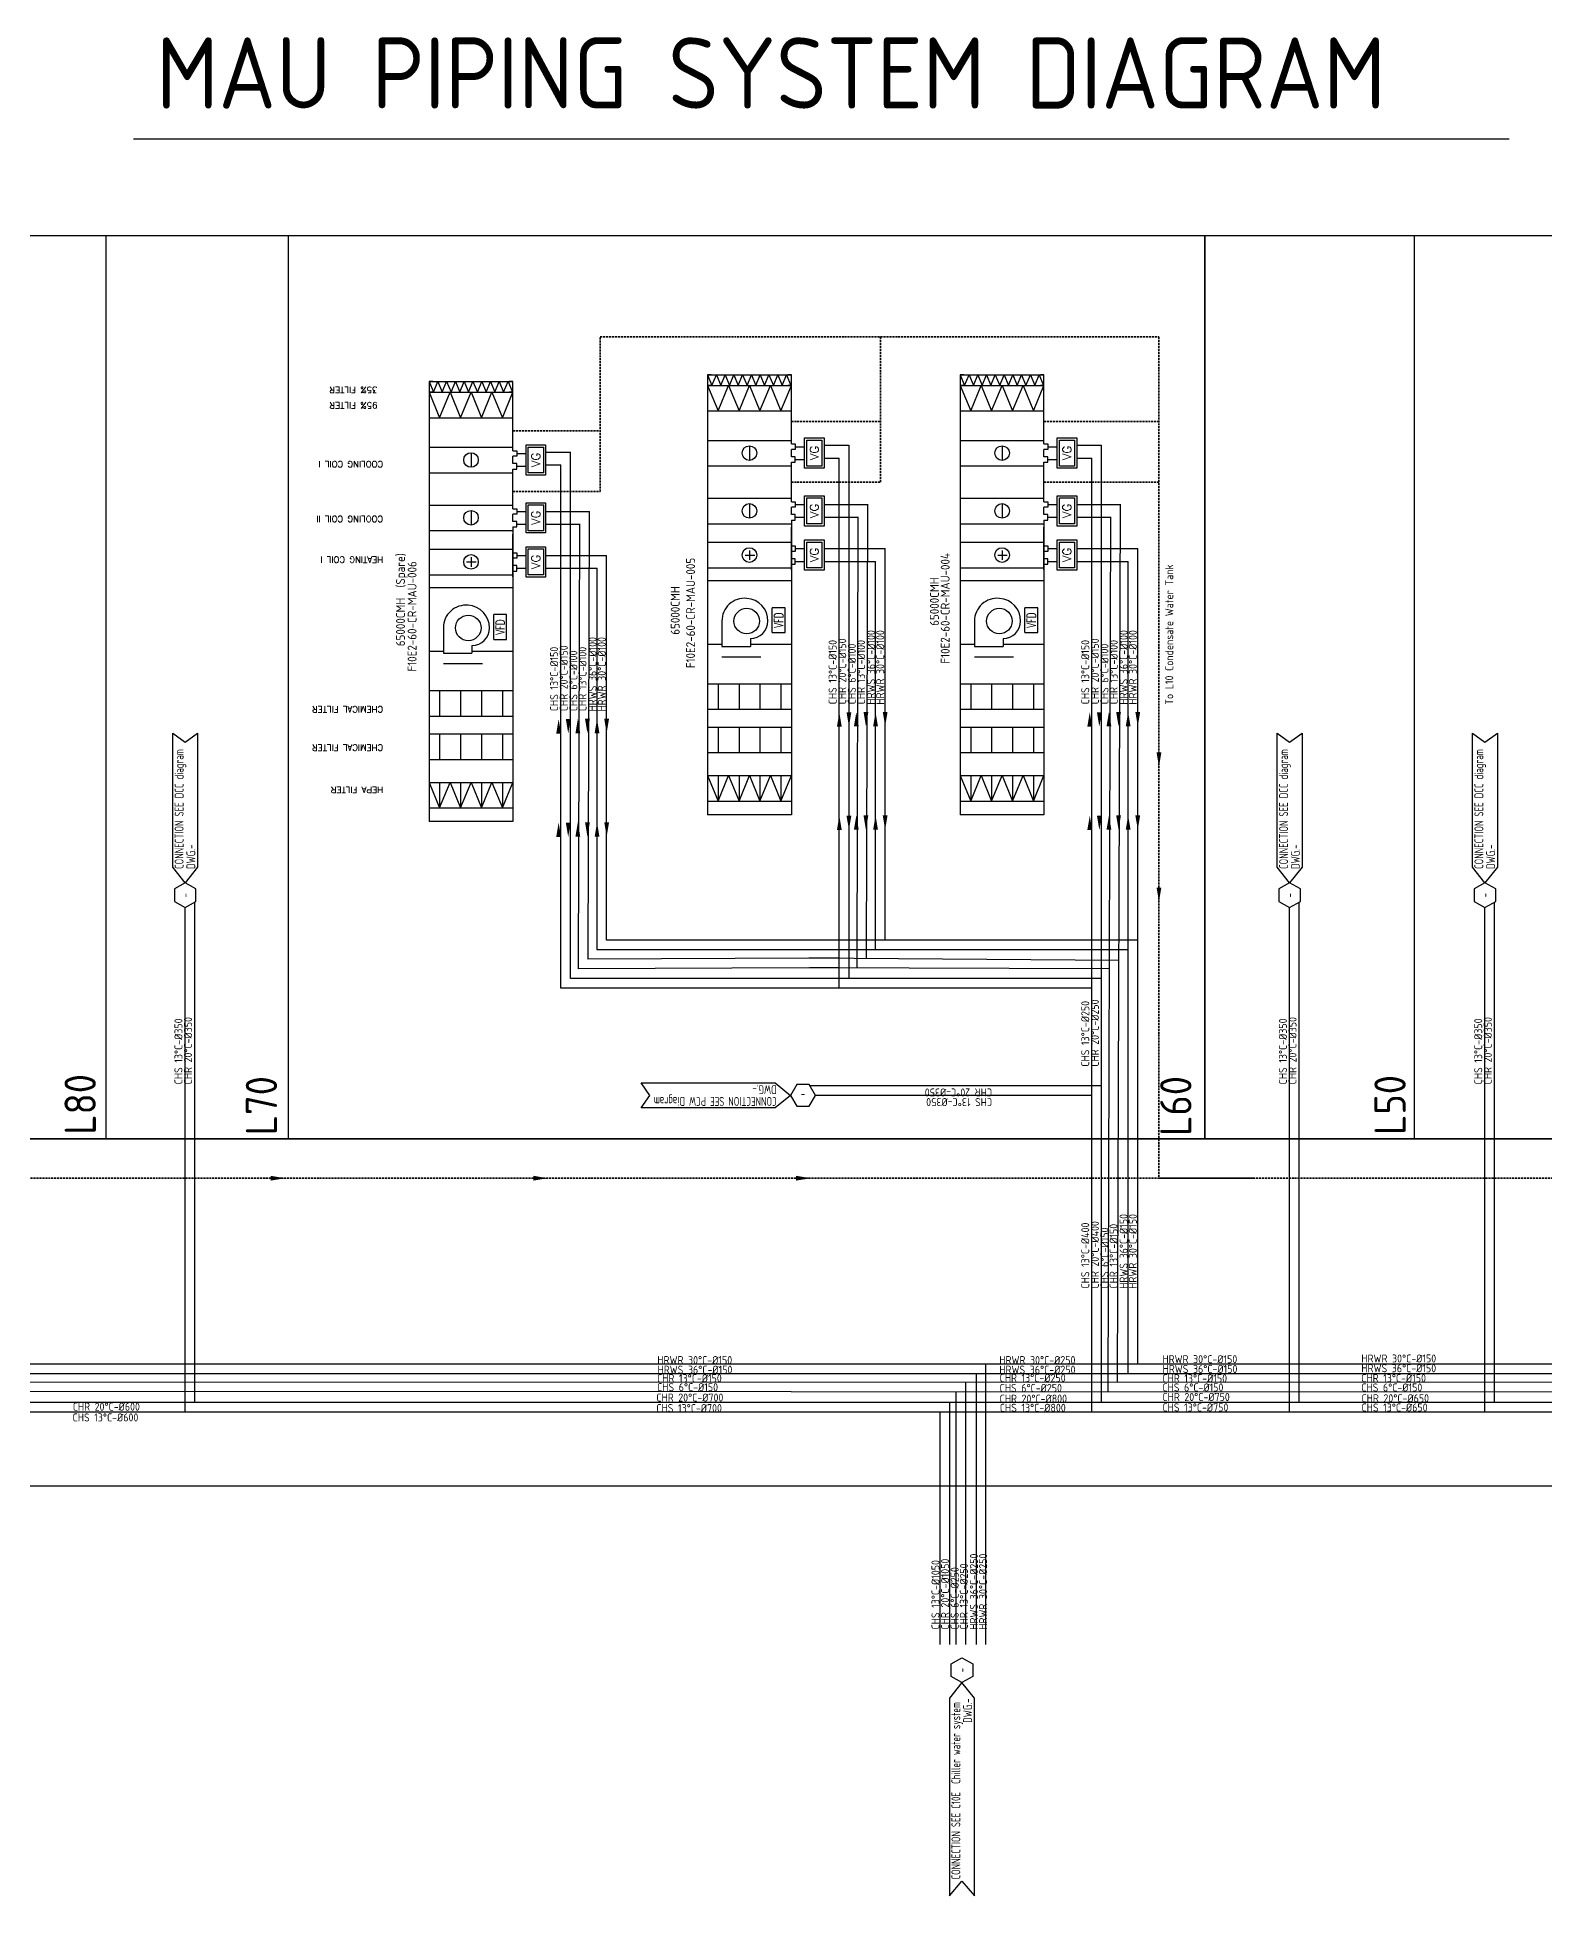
# Model space of a CAD drawing. Header units: millimetres. Extents: x -2605 to 1683, y 486 to 7557.
# Drawn here: x 701 to 1182, y 592 to 1185 of the extents above; entities that cross this region are included whole.
import ezdxf
from ezdxf.enums import TextEntityAlignment as Align

# ---------------------------------------------------------------- set-up
doc = ezdxf.new("R2010")
doc.units = ezdxf.units.MM
doc.linetypes.add('DASHDOT', pattern=[1, 0.5, -0.25, 0, -0.25])
doc.linetypes.add('HIDDEN', pattern=[9.525, 6.35, -3.175])
for name, color, linetype in [('0-CHR-中溫', 30, 'Continuous'), ('0-CHR-低溫', 4, 'Continuous'), ('0-CHS-中溫', 3, 'Continuous'), ('0-CHS-低溫', 5, 'Continuous'), ('0-HWR', 6, 'Continuous'), ('0-HWS', 1, 'Continuous'), ('03', 7, 'Continuous'), ('A-DETL-01', 1, 'Continuous'), ('DETL-TXT', 4, 'Continuous'), ('M-CEQPM-MAU', 22, 'Continuous'), ('M-CMDUCT-TEXT', 3, 'Continuous'), ('M-CPIPE-TEXT', 3, 'Continuous'), ('M-EQPM-TXT', 4, 'Continuous')]:
    doc.layers.add(name, color=color, linetype=linetype)
doc.layers.add('YCN-空调-冷凝水管', color=140, linetype='DASHDOT', lineweight=35)
doc.styles.add('AA-TXT', font='isocp.shx', dxfattribs={"bigfont": 'chineset.shx'})
doc.styles.add('HKEC', font='romans.shx', dxfattribs={"bigfont": 'china.shx'})
doc.styles.add('STDTEXT', font='simplex.shx', dxfattribs={"bigfont": 'china.shx'})

# ---------------------------------------------------------------- blocks, each defined once
blk = doc.blocks.new('A$Cc4eae78a')
at = {"layer": '03'}
for points in [[(0, 2.04), (9.44, 2.04), (9.44, -4.04), (0, -4.04)], [(0.67, 1.37), (8.76, 1.37), (8.76, -3.37), (0.67, -3.37)]]:
    blk.add_lwpolyline(points, close=True, dxfattribs=at)
at = {"layer": '03', "linetype": 'Continuous', "ltscale": 200, "style": 'HKEC'}
blk.add_text('VG', height=2.696, dxfattribs=at).set_placement((4.72, -1), align=Align.MIDDLE)

msp = doc.modelspace()

# ---------------------------------------------------------------- linework, layer by layer
at = {"layer": '0-CHR-中溫', "ltscale": 1000}
for p, q in [((853.93, 1052.4), (856.91, 1052.4)), ((863.25, 1052.86), (871.19, 1052.86)), ((871.19, 884.73), (871.19, 1052.86)), ((942.89, 1054.59), (945.87, 1054.59)), ((952.22, 1055.06), (960.16, 1055.06)), ((1023.59, 1054.59), (1026.58, 1054.59)), ((1032.92, 1055.06), (1040.86, 1055.06)), ((1040.86, 749.31), (1040.86, 1055.06)), ((751.17, 749.31), (751.17, 909.14)), ((1104, 749.31), (1104, 909.14)), ((1166.4, 749.31), (1166.4, 909.14)), ((947.44, 884.73), (871.19, 884.73)), ((1040.86, 884.73), (947.44, 884.73)), ((1040.86, 850.48), (947.67, 850.48)), ((1561.43, 749.31), (319.13, 749.31)), ((992.36, 672), (992.36, 749.31))]:
    msp.add_line(p, q, dxfattribs=at)
at = {"layer": '0-CHR-中溫', "color": 252, "ltscale": 1000}
msp.add_line((957.09, 884.73), (947.74, 884.73), dxfattribs=at)
at = {"layer": '0-CHR-中溫'}
msp.add_lwpolyline([(960.16, 1055.06), (960.16, 884.73)], dxfattribs=at)
at = {"layer": '0-CHR-中溫', "ltscale": 1000}
for points in [[(960.93, 969.77), (960.16, 965.17), (959.39, 969.77)], [(1040.93, 969.77), (1040.16, 965.17), (1039.39, 969.77)], [(871.26, 967.58), (870.49, 962.97), (869.72, 967.58)], [(871.26, 934.54), (870.49, 929.94), (869.72, 934.54)], [(960.93, 936.74), (960.16, 932.14), (959.39, 936.74)], [(1040.93, 936.74), (1040.16, 932.14), (1039.39, 936.74)]]:
    msp.add_solid(points, dxfattribs=at)
at = {"layer": '0-CHR-低溫', "ltscale": 1000}
for p, q in [((854.04, 1033.92), (857.02, 1033.92)), ((863.25, 1033.93), (877.33, 1033.93)), ((876.86, 890.92), (877.25, 1033.93)), ((943, 1036.11), (945.99, 1036.11)), ((952.22, 1036.13), (966.29, 1036.13)), ((965.82, 891.09), (966.21, 1036.13)), ((1023.71, 1036.11), (1026.69, 1036.11)), ((1032.92, 1036.13), (1047, 1036.13)), ((1045.98, 755.73), (1046.91, 1036.13)), ((947.39, 891.23), (876.78, 890.92)), ((1046.44, 890.45), (947.74, 891.23)), ((1566.54, 755.5), (613.08, 755.87)), ((997.5, 672), (997.53, 755.72))]:
    msp.add_line(p, q, dxfattribs=at)
at = {"layer": '0-CHR-低溫', "color": 252, "ltscale": 1000}
msp.add_line((957.09, 891.22), (947.39, 891.23), dxfattribs=at)
at = {"layer": '0-CHR-低溫', "ltscale": 1000}
for points in [[(966.36, 969.87), (965.59, 965.27), (964.82, 969.87)], [(1047.06, 969.87), (1046.29, 965.27), (1045.53, 969.87)], [(877.39, 967.68), (876.63, 963.07), (875.86, 967.68)], [(877.39, 934.64), (876.63, 930.04), (875.86, 934.64)], [(966.36, 936.84), (965.59, 932.24), (964.82, 936.84)], [(1047.06, 936.84), (1046.29, 932.24), (1045.53, 936.84)]]:
    msp.add_solid(points, dxfattribs=at)
at = {"layer": '0-CHS-中溫', "ltscale": 1000}
for p, q in [((952.22, 1050.97), (957.09, 1050.97)), ((957.09, 881.66), (957.09, 1050.97)), ((1032.92, 1050.97), (1037.79, 1050.97)), ((1037.79, 746.24), (1037.79, 1050.97)), ((854.04, 1048.33), (857.03, 1048.33)), ((863.25, 1048.77), (868.13, 1048.77)), ((868.13, 881.66), (868.13, 1048.77)), ((943, 1050.52), (945.99, 1050.52)), ((1023.71, 1050.52), (1026.69, 1050.52)), ((748.1, 746.24), (748.1, 907.36)), ((1100.94, 746.24), (1100.94, 907.36)), ((1163.33, 746.24), (1163.33, 907.36)), ((947.44, 881.66), (868.13, 881.66)), ((1037.79, 881.66), (947.44, 881.66)), ((1037.79, 847.41), (949.44, 847.41)), ((1558.36, 746.24), (316.07, 746.24)), ((989.29, 672), (989.29, 746.24))]:
    msp.add_line(p, q, dxfattribs=at)
at = {"layer": '0-CHS-中溫', "color": 252, "ltscale": 1000}
msp.add_line((957.09, 881.66), (947.74, 881.66), dxfattribs=at)
at = {"layer": '0-CHS-中溫', "ltscale": 1000}
for points in [[(957.86, 965.17), (957.09, 969.77), (956.32, 965.17)], [(1037.86, 965.17), (1037.09, 969.77), (1036.32, 965.17)], [(868.19, 962.97), (867.42, 967.58), (866.66, 962.97)], [(868.19, 929.94), (867.42, 934.54), (866.66, 929.94)], [(957.86, 932.14), (957.09, 936.74), (956.32, 932.14)], [(1037.86, 932.14), (1037.09, 936.74), (1036.32, 932.14)]]:
    msp.add_solid(points, dxfattribs=at)
at = {"layer": '0-CHS-低溫', "ltscale": 1000}
for p, q in [((854.04, 1029.84), (857.03, 1029.84)), ((863.25, 1029.84), (874.26, 1029.84)), ((873.78, 887.85), (874.18, 1029.84)), ((943, 1032.04), (945.99, 1032.04)), ((952.22, 1032.04), (963.23, 1032.04)), ((962.74, 888.12), (963.14, 1032.04)), ((1023.71, 1032.04), (1026.69, 1032.04)), ((1032.92, 1032.04), (1043.93, 1032.04)), ((1042.92, 752.67), (1043.85, 1032.04)), ((947.39, 888.17), (873.7, 887.85)), ((1043.37, 887.82), (947.39, 888.17)), ((1563.46, 752.44), (609.99, 752.82)), ((994.42, 672), (994.45, 752.67))]:
    msp.add_line(p, q, dxfattribs=at)
at = {"layer": '0-CHS-低溫', "color": 252, "ltscale": 1000}
msp.add_line((957.09, 888.16), (947.69, 888.17), dxfattribs=at)
at = {"layer": '0-CHS-低溫', "ltscale": 1000}
for points in [[(963.29, 965.27), (962.52, 969.87), (961.76, 965.27)], [(1043.99, 965.27), (1043.23, 969.87), (1042.46, 965.27)], [(874.33, 963.07), (873.56, 967.68), (872.79, 963.07)], [(874.33, 930.04), (873.56, 934.64), (872.79, 930.04)], [(963.29, 932.24), (962.52, 936.84), (961.76, 932.24)], [(1043.99, 932.24), (1043.23, 936.84), (1042.46, 932.24)]]:
    msp.add_solid(points, dxfattribs=at)
at = {"layer": '0-HWR', "ltscale": 1000}
for p, q in [((943.01, 1022.03), (945.99, 1022.03)), ((971.73, 897), (971.73, 1022.04)), ((1023.71, 1022.03), (1026.69, 1022.03)), ((1052.43, 761.58), (1052.43, 1022.04)), ((854.04, 1019.83), (857.03, 1019.83)), ((882.76, 897), (882.76, 1019.84)), ((947.44, 897), (882.76, 897)), ((1052.43, 897), (947.44, 897)), ((1572.99, 761.58), (619.53, 761.58)), ((1003.93, 672), (1003.93, 761.58))]:
    msp.add_line(p, q, dxfattribs=at)
at = {"layer": '0-HWR', "ltscale": 0.05}
for p, q in [((952.22, 1022.04), (971.73, 1022.04)), ((1032.92, 1022.04), (1052.43, 1022.04)), ((863.25, 1019.84), (882.76, 1019.84))]:
    msp.add_line(p, q, dxfattribs=at)
at = {"layer": '0-HWR', "color": 252, "ltscale": 1000}
msp.add_line((960.16, 897), (947.74, 897), dxfattribs=at)
at = {"layer": '0-HWR', "ltscale": 1000}
for points in [[(972.49, 969.87), (971.73, 965.27), (970.96, 969.87)], [(1053.2, 969.87), (1052.43, 965.27), (1051.66, 969.87)], [(883.53, 967.68), (882.76, 963.07), (881.99, 967.68)], [(883.53, 934.64), (882.76, 930.04), (881.99, 934.64)], [(972.49, 936.84), (971.73, 932.24), (970.96, 936.84)], [(1053.2, 936.84), (1052.43, 932.24), (1051.66, 936.84)]]:
    msp.add_solid(points, dxfattribs=at)
at = {"layer": '0-HWS', "ltscale": 1000}
for p, q in [((854.04, 1015.76), (857.03, 1015.76)), ((879.69, 893.93), (879.69, 1015.75)), ((943, 1017.95), (945.99, 1017.95)), ((968.66, 893.93), (968.66, 1017.95)), ((1023.71, 1017.95), (1026.69, 1017.95)), ((1049.36, 758.51), (1049.36, 1017.95)), ((947.44, 893.93), (879.69, 893.93)), ((1049.36, 893.93), (947.44, 893.93)), ((1569.93, 758.51), (616.46, 758.51)), ((1000.86, 672), (1000.86, 758.51))]:
    msp.add_line(p, q, dxfattribs=at)
at = {"layer": '0-HWS', "ltscale": 0.05}
for p, q in [((863.25, 1015.75), (879.69, 1015.75)), ((952.22, 1017.95), (968.66, 1017.95)), ((1032.92, 1017.95), (1049.36, 1017.95))]:
    msp.add_line(p, q, dxfattribs=at)
at = {"layer": '0-HWS', "color": 252, "ltscale": 1000}
msp.add_line((957.09, 893.93), (947.74, 893.93), dxfattribs=at)
at = {"layer": '0-HWS', "ltscale": 1000}
for points in [[(969.43, 965.27), (968.66, 969.87), (967.89, 965.27)], [(1050.13, 965.27), (1049.36, 969.87), (1048.59, 965.27)], [(880.46, 963.07), (879.69, 967.68), (878.93, 963.07)], [(880.46, 930.04), (879.69, 934.64), (878.93, 930.04)], [(969.43, 932.24), (968.66, 936.84), (967.89, 932.24)], [(1050.13, 932.24), (1049.36, 936.84), (1048.59, 932.24)]]:
    msp.add_solid(points, dxfattribs=at)
at = {"layer": 'A-DETL-01', "color": 252}
for points in [[(276.79, 833.47), (276.79, 1122.09), (1073.9, 1122.09), (1073.9, 833.47)], [(276.79, 833.47), (1683.27, 833.47), (1683.27, 722.62), (276.79, 722.62)]]:
    msp.add_lwpolyline(points, close=True, dxfattribs=at)
msp.add_lwpolyline([(1073.9, 833.47), (1073.9, 1122.09)], dxfattribs=at)
at = {"layer": 'M-CEQPM-MAU', "color": 3, "ltscale": 0.1}
for p, q in [((826.05, 1075.4), (852.81, 1075.4)), ((826.05, 1075.4), (826.05, 934.84)), ((827.19, 1075.4), (826.05, 1075.4)), ((826.05, 1075.4), (852.81, 1075.4)), ((826.05, 1075.4), (827.45, 1071.99)), ((827.19, 1075.4), (851.67, 1075.4)), ((827.45, 1071.99), (828.85, 1075.4)), ((828.85, 1075.4), (830.25, 1071.99)), ((830.25, 1071.99), (831.65, 1075.4)), ((831.65, 1075.4), (833.05, 1071.99)), ((833.05, 1071.99), (834.45, 1075.4)), ((834.45, 1075.4), (835.85, 1071.99)), ((835.85, 1071.99), (837.25, 1075.4)), ((837.25, 1075.4), (838.65, 1071.99)), ((838.65, 1071.99), (840.05, 1075.4)), ((840.05, 1075.4), (841.45, 1071.99)), ((841.45, 1071.99), (842.85, 1075.4)), ((842.85, 1075.4), (844.25, 1071.99)), ((844.25, 1071.99), (845.65, 1075.4)), ((845.65, 1075.4), (847.05, 1071.99)), ((847.05, 1071.99), (848.45, 1075.4)), ((848.45, 1075.4), (849.85, 1071.99)), ((849.85, 1071.99), (851.25, 1075.4)), ((851.25, 1075.4), (852.65, 1071.99)), ((852.81, 1075.4), (851.67, 1075.4)), ((852.81, 1053.27), (852.81, 1075.4)), ((826.05, 1071.99), (829.39, 1063.85)), ((827.19, 1071.99), (826.05, 1071.99)), ((826.05, 1071.99), (852.81, 1071.99)), ((827.19, 1071.99), (851.67, 1071.99)), ((829.39, 1063.85), (832.74, 1071.99)), ((832.74, 1071.99), (836.08, 1063.85)), ((836.08, 1063.85), (839.43, 1071.99)), ((839.43, 1071.99), (842.77, 1063.85)), ((842.77, 1063.85), (846.12, 1071.99)), ((846.12, 1071.99), (849.46, 1063.85)), ((849.46, 1063.85), (852.81, 1071.99)), ((852.81, 1071.99), (851.67, 1071.99)), ((852.65, 1071.99), (852.81, 1072.39)), ((826.05, 1063.85), (852.81, 1063.85)), ((826.05, 1054.44), (852.81, 1054.44)), ((839.43, 1052.69), (839.43, 1048.04)), ((852.81, 1053.27), (854.04, 1053.27)), ((852.81, 1049.2), (852.81, 1051.53)), ((854.04, 1051.53), (852.81, 1051.53)), ((854.04, 1053.27), (854.04, 1051.53)), ((826.05, 1046.29), (852.81, 1046.29)), ((854.04, 1049.2), (852.81, 1049.2)), ((852.81, 1047.45), (854.04, 1047.45)), ((852.81, 1034.79), (852.81, 1047.45)), ((854.04, 1047.45), (854.04, 1049.2)), ((826.05, 1035.95), (852.81, 1035.95)), ((839.43, 1034.21), (839.43, 1029.55)), ((852.81, 1034.79), (854.04, 1034.79)), ((852.81, 1030.72), (852.81, 1033.04)), ((854.04, 1033.04), (852.81, 1033.04)), ((854.04, 1034.79), (854.04, 1033.04)), ((826.05, 1027.81), (852.81, 1027.81)), ((854.04, 1030.72), (852.81, 1030.72)), ((852.81, 1028.97), (852.81, 934.84)), ((852.81, 1028.97), (854.04, 1028.97)), ((854.04, 1028.97), (854.04, 1030.72)), ((826.05, 1021.87), (852.81, 1021.87)), ((852.81, 1013.04), (852.81, 1026.67)), ((839.43, 1019.3), (839.43, 1016.27)), ((852.81, 1020.7), (854.04, 1020.7)), ((852.81, 1016.63), (852.81, 1018.96)), ((854.04, 1018.96), (852.81, 1018.96)), ((854.04, 1016.63), (852.81, 1016.63)), ((854.04, 1020.7), (854.04, 1018.96)), ((854.04, 1014.89), (854.04, 1016.63)), ((826.05, 1013.72), (852.81, 1013.72)), ((826.05, 1009.63), (852.81, 1009.63)), ((852.81, 1014.89), (854.04, 1014.89)), ((846.71, 993), (846.71, 1000.96)), ((850.81, 1000.96), (846.71, 1000.96)), ((850.81, 993), (850.81, 1000.96)), ((830.63, 996.7), (830.63, 988.63)), ((846.71, 993), (850.81, 993)), ((830.63, 989.18), (826.05, 989.18)), ((830.63, 988.63), (839.71, 988.63)), ((839.71, 991.11), (839.71, 988.63)), ((852.81, 989.18), (839.71, 989.18)), ((843.07, 985.2), (830.63, 985.2)), ((826.05, 976.7), (852.81, 976.7)), ((829.39, 976.7), (829.39, 968.56)), ((836.08, 976.7), (836.08, 968.56)), ((842.77, 976.7), (842.77, 968.56)), ((849.46, 976.7), (849.46, 968.56)), ((826.05, 968.56), (852.81, 968.56)), ((826.05, 962.87), (852.81, 962.87)), ((829.39, 962.87), (829.39, 954.72)), ((836.08, 962.87), (836.08, 954.72)), ((842.77, 962.87), (842.77, 954.72)), ((849.46, 962.87), (849.46, 954.72)), ((826.05, 954.72), (852.81, 954.72)), ((826.05, 947.36), (852.81, 947.36)), ((826.05, 947.36), (829.39, 939.22)), ((829.39, 939.22), (832.74, 947.36)), ((829.39, 947.36), (829.39, 939.22)), ((832.74, 947.36), (836.08, 939.22)), ((836.08, 939.22), (839.43, 947.36)), ((836.08, 947.36), (836.08, 939.22)), ((839.43, 947.36), (842.77, 939.22)), ((842.77, 947.36), (842.77, 939.22)), ((842.77, 939.22), (846.12, 947.36)), ((846.12, 947.36), (849.46, 939.22)), ((849.46, 939.22), (852.81, 947.36)), ((849.46, 947.36), (849.46, 939.22)), ((826.05, 939.22), (852.81, 939.22)), ((852.81, 934.84), (826.05, 934.84))]:
    msp.add_line(p, q, dxfattribs=at)
at = {"layer": 'M-CEQPM-MAU', "ltscale": 0.1}
for p, q in [((915.01, 1077.6), (941.77, 1077.6)), ((915.01, 1077.6), (915.01, 937.03)), ((916.15, 1077.6), (915.01, 1077.6)), ((915.01, 1077.6), (941.77, 1077.6)), ((915.01, 1077.6), (916.41, 1074.19)), ((916.15, 1077.6), (940.64, 1077.6)), ((916.41, 1074.19), (917.81, 1077.6)), ((917.81, 1077.6), (919.21, 1074.19)), ((919.21, 1074.19), (920.61, 1077.6)), ((920.61, 1077.6), (922.01, 1074.19)), ((922.01, 1074.19), (923.41, 1077.6)), ((923.41, 1077.6), (924.81, 1074.19)), ((924.81, 1074.19), (926.21, 1077.6)), ((926.21, 1077.6), (927.61, 1074.19)), ((927.61, 1074.19), (929.01, 1077.6)), ((929.01, 1077.6), (930.41, 1074.19)), ((930.41, 1074.19), (931.81, 1077.6)), ((931.81, 1077.6), (933.21, 1074.19)), ((933.21, 1074.19), (934.61, 1077.6)), ((934.61, 1077.6), (936.01, 1074.19)), ((936.01, 1074.19), (937.41, 1077.6)), ((937.41, 1077.6), (938.81, 1074.19)), ((938.81, 1074.19), (940.21, 1077.6)), ((940.21, 1077.6), (941.61, 1074.19)), ((941.77, 1077.6), (940.64, 1077.6)), ((941.61, 1074.19), (941.77, 1074.58)), ((941.77, 1055.47), (941.77, 1077.6)), ((995.72, 1077.6), (1022.47, 1077.6)), ((995.72, 1077.6), (995.72, 937.03)), ((996.85, 1077.6), (995.72, 1077.6)), ((995.72, 1077.6), (1022.47, 1077.6)), ((995.72, 1077.6), (997.12, 1074.19)), ((996.85, 1077.6), (1021.34, 1077.6)), ((997.12, 1074.19), (998.52, 1077.6)), ((998.52, 1077.6), (999.92, 1074.19)), ((999.92, 1074.19), (1001.32, 1077.6)), ((1001.32, 1077.6), (1002.72, 1074.19)), ((1002.72, 1074.19), (1004.12, 1077.6)), ((1004.12, 1077.6), (1005.52, 1074.19)), ((1005.52, 1074.19), (1006.92, 1077.6)), ((1006.92, 1077.6), (1008.32, 1074.19)), ((1008.32, 1074.19), (1009.71, 1077.6)), ((1009.71, 1077.6), (1011.11, 1074.19)), ((1011.11, 1074.19), (1012.51, 1077.6)), ((1012.51, 1077.6), (1013.91, 1074.19)), ((1013.91, 1074.19), (1015.31, 1077.6)), ((1015.31, 1077.6), (1016.71, 1074.19)), ((1016.71, 1074.19), (1018.11, 1077.6)), ((1018.11, 1077.6), (1019.51, 1074.19)), ((1019.51, 1074.19), (1020.91, 1077.6)), ((1020.91, 1077.6), (1022.31, 1074.19)), ((1022.47, 1077.6), (1021.34, 1077.6)), ((1022.31, 1074.19), (1022.47, 1074.58)), ((1022.47, 1055.47), (1022.47, 1077.6)), ((915.01, 1074.19), (918.36, 1066.05)), ((916.15, 1074.19), (915.01, 1074.19)), ((915.01, 1074.19), (941.77, 1074.19)), ((916.15, 1074.19), (940.64, 1074.19)), ((918.36, 1066.05), (921.7, 1074.19)), ((921.7, 1074.19), (925.05, 1066.05)), ((925.05, 1066.05), (928.39, 1074.19)), ((928.39, 1074.19), (931.74, 1066.05)), ((931.74, 1066.05), (935.08, 1074.19)), ((935.08, 1074.19), (938.43, 1066.05)), ((938.43, 1066.05), (941.77, 1074.19)), ((941.77, 1074.19), (940.64, 1074.19)), ((995.72, 1074.19), (999.06, 1066.05)), ((996.85, 1074.19), (995.72, 1074.19)), ((995.72, 1074.19), (1022.47, 1074.19)), ((996.85, 1074.19), (1021.34, 1074.19)), ((999.06, 1066.05), (1002.41, 1074.19)), ((1002.41, 1074.19), (1005.75, 1066.05)), ((1005.75, 1066.05), (1009.1, 1074.19)), ((1009.1, 1074.19), (1012.44, 1066.05)), ((1012.44, 1066.05), (1015.78, 1074.19)), ((1015.78, 1074.19), (1019.13, 1066.05)), ((1019.13, 1066.05), (1022.47, 1074.19)), ((1022.47, 1074.19), (1021.34, 1074.19)), ((915.01, 1066.05), (941.77, 1066.05)), ((995.72, 1066.05), (1022.47, 1066.05)), ((915.01, 1056.63), (941.77, 1056.63)), ((928.39, 1054.89), (928.39, 1050.23)), ((941.77, 1055.47), (943, 1055.47)), ((941.77, 1051.4), (941.77, 1053.72)), ((943, 1053.72), (941.77, 1053.72)), ((943, 1051.4), (941.77, 1051.4)), ((943, 1055.47), (943, 1053.72)), ((943, 1049.65), (943, 1051.4)), ((995.72, 1056.63), (1022.47, 1056.63)), ((1009.1, 1054.89), (1009.1, 1050.23)), ((1022.47, 1055.47), (1023.71, 1055.47)), ((1022.47, 1051.4), (1022.47, 1053.72)), ((1023.71, 1053.72), (1022.47, 1053.72)), ((1023.71, 1051.4), (1022.47, 1051.4)), ((1023.71, 1055.47), (1023.71, 1053.72)), ((1023.71, 1049.65), (1023.71, 1051.4)), ((915.01, 1048.49), (941.77, 1048.49)), ((941.77, 1049.65), (943, 1049.65)), ((941.77, 1036.98), (941.77, 1049.65)), ((995.72, 1048.49), (1022.47, 1048.49)), ((1022.47, 1049.65), (1023.71, 1049.65)), ((1022.47, 1036.98), (1022.47, 1049.65)), ((915.01, 1038.15), (941.77, 1038.15)), ((928.39, 1036.4), (928.39, 1031.75)), ((941.77, 1036.98), (943, 1036.98)), ((941.77, 1032.91), (941.77, 1035.24)), ((943, 1035.24), (941.77, 1035.24)), ((943, 1036.98), (943, 1035.24)), ((995.72, 1038.15), (1022.47, 1038.15)), ((1009.1, 1036.4), (1009.1, 1031.75)), ((1022.47, 1036.98), (1023.71, 1036.98)), ((1022.47, 1032.91), (1022.47, 1035.24)), ((1023.71, 1035.24), (1022.47, 1035.24)), ((1023.71, 1036.98), (1023.71, 1035.24)), ((915.01, 1030), (941.77, 1030)), ((943, 1032.91), (941.77, 1032.91)), ((941.77, 1031.17), (941.77, 937.03)), ((941.77, 1031.17), (943, 1031.17)), ((941.77, 1015.23), (941.77, 1028.87)), ((943, 1031.17), (943, 1032.91)), ((995.72, 1030), (1022.47, 1030)), ((1023.71, 1032.91), (1022.47, 1032.91)), ((1022.47, 1031.17), (1022.47, 937.03)), ((1022.47, 1031.17), (1023.71, 1031.17)), ((1022.47, 1015.23), (1022.47, 1028.87)), ((1023.71, 1031.17), (1023.71, 1032.91)), ((915.01, 1024.06), (941.77, 1024.06)), ((928.39, 1021.49), (928.39, 1018.46)), ((941.77, 1022.9), (943, 1022.9)), ((941.77, 1018.83), (941.77, 1021.15)), ((943, 1021.15), (941.77, 1021.15)), ((943, 1022.9), (943, 1021.15)), ((995.72, 1024.06), (1022.47, 1024.06)), ((1009.1, 1021.49), (1009.1, 1018.46)), ((1022.47, 1022.9), (1023.71, 1022.9)), ((1022.47, 1018.83), (1022.47, 1021.15)), ((1023.71, 1021.15), (1022.47, 1021.15)), ((1023.71, 1022.9), (1023.71, 1021.15)), ((915.01, 1015.92), (941.77, 1015.92)), ((943, 1018.83), (941.77, 1018.83)), ((941.77, 1017.08), (943, 1017.08)), ((943, 1017.08), (943, 1018.83)), ((995.72, 1015.92), (1022.47, 1015.92)), ((1023.71, 1018.83), (1022.47, 1018.83)), ((1022.47, 1017.08), (1023.71, 1017.08)), ((1023.71, 1017.08), (1023.71, 1018.83)), ((915.01, 1011.83), (941.77, 1011.83)), ((995.72, 1011.83), (1022.47, 1011.83)), ((919.59, 998.9), (919.59, 990.83)), ((935.67, 995.2), (935.67, 1003.16)), ((939.78, 1003.16), (935.67, 1003.16)), ((939.78, 995.2), (939.78, 1003.16)), ((1000.29, 998.9), (1000.29, 990.83)), ((1016.38, 995.2), (1016.38, 1003.16)), ((1020.48, 1003.16), (1016.38, 1003.16)), ((1020.48, 995.2), (1020.48, 1003.16)), ((928.68, 993.31), (928.68, 990.83)), ((935.67, 995.2), (939.78, 995.2)), ((1009.38, 993.31), (1009.38, 990.83)), ((1016.38, 995.2), (1020.48, 995.2)), ((919.59, 991.38), (915.01, 991.38)), ((919.59, 990.83), (928.68, 990.83)), ((932.04, 987.4), (919.59, 987.4)), ((941.77, 991.38), (928.68, 991.38)), ((1000.29, 991.38), (995.72, 991.38)), ((1000.29, 990.83), (1009.38, 990.83)), ((1012.74, 987.4), (1000.29, 987.4)), ((1022.47, 991.38), (1009.38, 991.38)), ((915.01, 978.9), (941.77, 978.9)), ((918.36, 978.9), (918.36, 970.75)), ((925.05, 978.9), (925.05, 970.75)), ((931.74, 978.9), (931.74, 970.75)), ((938.43, 978.9), (938.43, 970.75)), ((995.72, 978.9), (1022.47, 978.9)), ((999.06, 978.9), (999.06, 970.75)), ((1005.75, 978.9), (1005.75, 970.75)), ((1012.44, 978.9), (1012.44, 970.75)), ((1019.13, 978.9), (1019.13, 970.75)), ((915.01, 970.75), (941.77, 970.75)), ((995.72, 970.75), (1022.47, 970.75)), ((915.01, 965.06), (941.77, 965.06)), ((918.36, 965.06), (918.36, 956.92)), ((925.05, 965.06), (925.05, 956.92)), ((931.74, 965.06), (931.74, 956.92)), ((938.43, 965.06), (938.43, 956.92)), ((995.72, 965.06), (1022.47, 965.06)), ((999.06, 965.06), (999.06, 956.92)), ((1005.75, 965.06), (1005.75, 956.92)), ((1012.44, 965.06), (1012.44, 956.92)), ((1019.13, 965.06), (1019.13, 956.92)), ((915.01, 956.92), (941.77, 956.92)), ((995.72, 956.92), (1022.47, 956.92)), ((915.01, 949.56), (941.77, 949.56)), ((915.01, 949.56), (918.36, 941.41)), ((918.36, 941.41), (921.7, 949.56)), ((918.36, 949.56), (918.36, 941.41)), ((921.7, 949.56), (925.05, 941.41)), ((925.05, 941.41), (928.39, 949.56)), ((925.05, 949.56), (925.05, 941.41)), ((928.39, 949.56), (931.74, 941.41)), ((931.74, 949.56), (931.74, 941.41)), ((931.74, 941.41), (935.08, 949.56)), ((935.08, 949.56), (938.43, 941.41)), ((938.43, 941.41), (941.77, 949.56)), ((938.43, 949.56), (938.43, 941.41)), ((995.72, 949.56), (1022.47, 949.56)), ((995.72, 949.56), (999.06, 941.41)), ((999.06, 941.41), (1002.41, 949.56)), ((999.06, 949.56), (999.06, 941.41)), ((1002.41, 949.56), (1005.75, 941.41)), ((1005.75, 941.41), (1009.1, 949.56)), ((1005.75, 949.56), (1005.75, 941.41)), ((1009.1, 949.56), (1012.44, 941.41)), ((1012.44, 949.56), (1012.44, 941.41)), ((1012.44, 941.41), (1015.78, 949.56)), ((1015.78, 949.56), (1019.13, 941.41)), ((1019.13, 941.41), (1022.47, 949.56)), ((1019.13, 949.56), (1019.13, 941.41)), ((915.01, 941.41), (941.77, 941.41)), ((995.72, 941.41), (1022.47, 941.41)), ((941.77, 937.03), (915.01, 937.03)), ((1022.47, 937.03), (995.72, 937.03))]:
    msp.add_line(p, q, dxfattribs=at)
at = {"layer": 'M-CEQPM-MAU', "color": 252}
for points in [[(722.82, 1122.09), (722.82, 833.47)], [(781, 1122.09), (781, 833.47)], [(1613.24, 833.47), (1073.9, 833.47), (1073.9, 1122.09), (1683.27, 1122.09)], [(1140.77, 1122.09), (1140.77, 833.47)]]:
    msp.add_lwpolyline(points, dxfattribs=at)
at = {"layer": 'M-CEQPM-MAU', "color": 3}
msp.add_lwpolyline([(838.04, 1017.79), (841.09, 1017.79)], dxfattribs=at)
at = {"layer": 'M-CEQPM-MAU'}
for points in [[(927.01, 1019.99), (930.06, 1019.99)], [(1007.71, 1019.99), (1010.76, 1019.99)]]:
    msp.add_lwpolyline(points, dxfattribs=at)
at = {"layer": 'M-CEQPM-MAU', "color": 3, "ltscale": 0.1}
for centre, radius in [((839.43, 1050.36), 2.33), ((839.43, 1031.88), 2.33), ((839.43, 1017.79), 2.33), ((838.55, 996.7), 4.08)]:
    msp.add_circle(centre, radius, dxfattribs=at)
at = {"layer": 'M-CEQPM-MAU', "ltscale": 0.1}
for centre, radius in [((928.39, 1052.56), 2.33), ((1009.1, 1052.56), 2.33), ((928.39, 1034.08), 2.33), ((1009.1, 1034.08), 2.33), ((928.39, 1019.99), 2.33), ((1009.1, 1019.99), 2.33), ((927.51, 998.9), 4.08), ((1008.22, 998.9), 4.08)]:
    msp.add_circle(centre, radius, dxfattribs=at)
at = {"layer": 'M-CEQPM-MAU', "color": 3, "ltscale": 0.1}
for centre, radius, start, end in [((837.77, 996.82), 7.15, 83.75633, 180.95858), ((838.19, 996.82), 7.12, 359.0709, 87.11079), ((839.71, 996.7), 5.59, 270, 0)]:
    msp.add_arc(centre, radius, start, end, dxfattribs=at)
at = {"layer": 'M-CEQPM-MAU', "ltscale": 0.1}
for centre, radius, start, end in [((926.74, 999.02), 7.15, 83.75633, 180.95858), ((927.16, 999.01), 7.12, 359.0709, 87.11079), ((1007.44, 999.02), 7.15, 83.75633, 180.95858), ((1007.86, 999.01), 7.12, 359.0709, 87.11079), ((928.68, 998.9), 5.59, 270, 0), ((1009.38, 998.9), 5.59, 270, 0)]:
    msp.add_arc(centre, radius, start, end, dxfattribs=at)
at = {"layer": 'M-CPIPE-TEXT', "color": 4}
for points in [[(748.1, 915.32), (744.13, 920.25), (744.13, 963.05), (748.1, 960.21), (752.08, 963.05), (752.08, 920.25), (748.1, 915.32)], [(1100.94, 915.32), (1096.96, 920.25), (1096.96, 963.05), (1100.94, 960.21), (1104.91, 963.05), (1104.91, 920.25), (1100.94, 915.32)], [(1163.33, 915.32), (1159.35, 920.25), (1159.35, 963.05), (1163.33, 960.21), (1167.31, 963.05), (1167.31, 920.25), (1163.33, 915.32)], [(941.48, 847.41), (936.55, 843.44), (893.75, 843.44), (896.59, 847.41), (893.75, 851.39), (936.55, 851.39), (941.48, 847.41)], [(996.25, 659.83), (992.27, 654.9), (992.27, 591.73), (996.25, 596.37), (1000.23, 591.73), (1000.23, 654.9), (996.25, 659.83)]]:
    msp.add_lwpolyline(points, dxfattribs=at)
for points in [[(748.1, 907.36), (751.55, 909.35), (751.55, 913.33), (748.1, 915.32), (744.66, 913.33), (744.66, 909.35)], [(1100.94, 907.36), (1104.38, 909.35), (1104.38, 913.33), (1100.94, 915.32), (1097.49, 913.33), (1097.49, 909.35)], [(1163.33, 907.36), (1166.77, 909.35), (1166.77, 913.33), (1163.33, 915.32), (1159.89, 913.33), (1159.89, 909.35)], [(949.44, 847.41), (947.45, 850.86), (943.47, 850.86), (941.48, 847.41), (943.47, 843.97), (947.45, 843.97)], [(996.25, 667.79), (999.69, 665.8), (999.69, 661.82), (996.25, 659.83), (992.81, 661.82), (992.81, 665.8)]]:
    msp.add_lwpolyline(points, close=True, dxfattribs=at)
at = {"layer": 'M-EQPM-TXT', "color": 3}
msp.add_lwpolyline([(731.56, 1152.95), (1171.05, 1152.95)], dxfattribs=at)
at = {"layer": 'YCN-空调-冷凝水管', "linetype": 'HIDDEN', "ltscale": 0.1}
for points in [[(626.3, 1089.68), (626.3, 820.94), (1579.77, 820.94)], [(880.69, 1040.28), (880.69, 1089.68)], [(880.69, 1089.68), (1059.2, 1089.68)], [(970.22, 1043.32), (970.22, 1089.68)], [(1059.2, 1089.68), (1059.2, 820.94), (1089.49, 820.94)], [(852.81, 1059.64), (880.69, 1059.64)], [(941.77, 1062.67), (970.22, 1062.67)], [(1022.47, 1062.67), (1059.2, 1062.67)], [(852.81, 1040.28), (880.69, 1040.28)], [(941.77, 1043.32), (970.22, 1043.32)], [(1022.47, 1043.32), (1059.2, 1043.32)]]:
    msp.add_lwpolyline(points, dxfattribs=at)
at = {"layer": 'YCN-空调-冷凝水管', "ltscale": 1000}
for points in [[(1059.97, 956.96), (1059.2, 952.36), (1058.44, 956.96)], [(1059.97, 913.8), (1059.2, 909.2), (1058.44, 913.8)], [(775.41, 821.71), (780.01, 820.94), (775.41, 820.18)], [(859.36, 821.71), (863.96, 820.94), (859.36, 820.18)], [(943.3, 821.71), (947.9, 820.94), (943.3, 820.18)]]:
    msp.add_solid(points, dxfattribs=at)

# ---------------------------------------------------------------- block references
at = {"ltscale": 1000, "xscale": 1.022504080935281, "yscale": 1.022504080935281, "zscale": 1.022504080935281, "rotation": 89.99999999999999}
for p in [(948.08, 1047.74), (1028.79, 1047.74), (859.12, 1045.54), (859.12, 1027.06), (948.08, 1029.26), (1028.79, 1029.26), (859.12, 1012.97), (948.08, 1015.17), (1028.79, 1015.17)]:
    msp.add_blockref('A$Cc4eae78a', p, dxfattribs=at)

# ---------------------------------------------------------------- texts
at = {"layer": 'DETL-TXT', "ltscale": 0.1, "style": 'AA-TXT'}
for s, rotation, p in [('To L10 Condensate Water Tank', 90, (1063.77, 972.2)), ('HRWS 36%%DC-%%C100', 90, (879.53, 970.01)), ('HRWR 30%%DC-%%C100', 90, (882.47, 970.01)), ('CHS 13%%DC-%%C150', 90, (956.23, 972.3)), ('CHR 20%%DC-%%C150', 90, (959.3, 972.3)), ('CHS 6%%DC-%%C100', 90, (962.36, 972.3)), ('CHR 13%%DC-%%C100', 90, (965.3, 972.3)), ('HRWS 36%%DC-%%C100', 90, (968.5, 972.2)), ('HRWR 30%%DC-%%C100', 90, (971.43, 972.2)), ('CHS 13%%DC-%%C150', 90, (1036.93, 972.3)), ('CHR 20%%DC-%%C150', 90, (1040, 972.3)), ('CHS 6%%DC-%%C100', 90, (1043.07, 972.3)), ('CHR 13%%DC-%%C100', 90, (1046, 972.3)), ('HRWS 36%%DC-%%C100', 90, (1049.2, 972.2)), ('HRWR 30%%DC-%%C100', 90, (1052.13, 972.2)), ('CHS 13%%DC-%%C150', 90, (867.26, 970.11)), ('CHR 20%%DC-%%C150', 90, (870.33, 970.11)), ('CHS 6%%DC-%%C100', 90, (873.4, 970.11)), ('CHR 13%%DC-%%C100', 90, (876.33, 970.11)), ('CHS 13%%DC-%%C250', 90, (1036.93, 856.57)), ('CHR 20%%DC-%%C250', 90, (1040, 856.57)), ('CHS 13%%DC-%%C350', 90, (747.24, 850.92)), ('CHR 20%%DC-%%C350', 90, (750.31, 850.92)), ('CHS 13%%DC-%%C350', 90, (1100.07, 850.92)), ('CHR 20%%DC-%%C350', 90, (1103.14, 850.92)), ('CHS 13%%DC-%%C350', 90, (1162.47, 850.92)), ('CHR 20%%DC-%%C350', 90, (1165.53, 850.92)), ('CHR 20%%DC-%%C350', 180, (1005.89, 849.62)), ('CHS 13%%DC-%%C350', 180, (1005.89, 846.55)), ('HRWS 36%%DC-%%C150', 90, (1049.2, 785.61)), ('HRWR 30%%DC-%%C150', 90, (1052.13, 785.61)), ('CHS 13%%DC-%%C400', 90, (1036.93, 785.71)), ('CHR 20%%DC-%%C400', 90, (1040, 785.71)), ('CHS 6%%DC-%%C150', 90, (1043.07, 785.71)), ('CHR 13%%DC-%%C150', 90, (1046, 785.71)), ('HRWS 36%%DC-%%C250', 90, (1001.35, 676.71)), ('HRWR 30%%DC-%%C250', 90, (1004.28, 676.71)), ('CHS 13%%DC-%%C1050', 90, (989.08, 676.81)), ('CHR 20%%DC-%%C1050', 90, (992.15, 676.81)), ('CHS 6%%DC-%%C250', 90, (995.22, 676.81)), ('CHR 13%%DC-%%C250', 90, (998.15, 676.81))]:
    msp.add_text(s, height=2.5563, rotation=rotation, dxfattribs=at).set_placement(p)
at = {"layer": 'DETL-TXT', "color": 2, "ltscale": 0.1, "style": 'AA-TXT'}
for s, p in [('L80', (719.58, 834.83)), ('L70', (777.48, 834.66)), ('L60', (1069.58, 834.47)), ('L50', (1138.02, 834.76))]:
    msp.add_text(s, height=10, rotation=90, dxfattribs=at).set_placement(p)
at = {"layer": 'DETL-TXT', "ltscale": 0.1, "style": 'AA-TXT'}
for s, p in [('HRWR 30%%DC-%%C150', (898.96, 761.58)), ('HRWS 36%%DC-%%C150', (899.01, 758.51)), ('HRWR 30%%DC-%%C250', (1008.2, 761.58)), ('HRWS 36%%DC-%%C250', (1008.2, 758.51)), ('HRWR 30%%DC-%%C150', (1060.31, 761.86)), ('HRWS 36%%DC-%%C150', (1060.35, 758.74)), ('HRWR 30%%DC-%%C150', (1123.85, 762.08)), ('HRWS 36%%DC-%%C150', (1123.85, 758.96)), ('CHR 13%%DC-%%C150', (898.87, 755.76)), ('CHS 6%%DC-%%C150', (898.87, 752.92)), ('CHR 13%%DC-%%C250', (1008.3, 755.87)), ('CHS 6%%DC-%%C250', (1008.3, 752.66)), ('CHR 13%%DC-%%C150', (1060.3, 755.74)), ('CHS 6%%DC-%%C150', (1060.3, 752.85)), ('CHR 13%%DC-%%C150', (1123.84, 755.82)), ('CHS 6%%DC-%%C150', (1123.84, 752.83)), ('CHR 20%%DC-%%C600', (712.2, 746.69)), ('CHR 20%%DC-%%C700', (898.64, 749.61)), ('CHS 13%%DC-%%C700', (898.64, 746.24)), ('CHR 20%%DC-%%C800', (1008.3, 749.25)), ('CHS 13%%DC-%%C800', (1008.35, 746.35)), ('CHR 20%%DC-%%C750', (1060.32, 749.79)), ('CHS 13%%DC-%%C750', (1060.32, 746.47)), ('CHR 20%%DC-%%C650', (1123.91, 749.38)), ('CHS 13%%DC-%%C650', (1123.91, 746.44)), ('CHS 13%%DC-%%C600', (712.16, 743.26))]:
    msp.add_text(s, height=2.5563, dxfattribs=at).set_placement(p)
at = {"layer": 'M-CEQPM-MAU', "color": 3, "ltscale": 0.1, "style": 'STDTEXT', "width": 0.7}
msp.add_text('VFD', height=2.84, rotation=90, dxfattribs=at).set_placement((848.76, 996.98), align=Align.MIDDLE)
at = {"layer": 'M-CEQPM-MAU', "ltscale": 0.1, "style": 'STDTEXT', "width": 0.7}
for p in [(937.73, 999.18), (1018.43, 999.18)]:
    msp.add_text('VFD', height=2.84, rotation=90, dxfattribs=at).set_placement(p, align=Align.MIDDLE)
at = {"layer": 'M-CMDUCT-TEXT', "style": 'STDTEXT'}
for s, p in [('35% FILTER', (809.53, 1072.75)), ('95% FILTER', (809.53, 1067.79)), ('COOLING COIL I', (811.35, 1049.01)), ('COOLING COIL II', (811.35, 1031.5)), ('HEATING COIL I', (811.35, 1018.51)), ('CHEMICAL FILTER', (811.35, 970.73)), ('CHEMICAL FILTER', (811.35, 958.5)), ('HEPA FILTER', (811.35, 945))]:
    msp.add_text(s, height=2, rotation=180, dxfattribs=at).set_placement(p, align=Align.MIDDLE_LEFT)
at = {"layer": 'M-CPIPE-TEXT', "color": 4, "style": 'AA-TXT', "width": 0.8}
for s, height, rotation, p in [('CONNECTION SEE DCC diagram', 2.8403, 90, (747.6, 919.74)), ('CONNECTION SEE DCC diagram', 2.8403, 90, (1100.43, 919.74)), ('CONNECTION SEE DCC diagram', 2.8403, 90, (1162.82, 919.74)), ('DWG.-', 2.84, 90, (751.35, 919.74)), ('DWG.-', 2.84, 90, (1104.18, 919.74)), ('DWG.-', 2.84, 90, (1166.57, 919.74)), ('DWG.-', 2.84, 180, (937.06, 850.65)), ('CONNECTION SEE PCW Diagram', 2.8403, 180, (937.06, 846.9)), ('CONNECTION SEE C10E  Chiller water system ', 2.8403, 90, (995.74, 596.96)), ('DWG.-', 2.84, 90, (999.49, 647))]:
    msp.add_text(s, height=height, rotation=rotation, dxfattribs=at).set_placement(p)
for rotation, p in [(90, (748.1, 911.34)), (90, (1100.94, 911.34)), (90, (1163.33, 911.34)), (180, (945.46, 847.41)), (90, (996.25, 663.81))]:
    msp.add_text('-', height=2.84, rotation=rotation, dxfattribs=at).set_placement(p, align=Align.MIDDLE)
at = {"layer": 'M-EQPM-TXT', "color": 3, "style": 'AA-TXT'}
msp.add_text('MAU PIPING SYSTEM DIAGRAM', height=22.7223, dxfattribs=at).set_placement((738.86, 1173.97), align=Align.MIDDLE_LEFT)
at = {"layer": 'M-EQPM-TXT', "style": 'AA-TXT'}
for s, height, p in [('65000CMH  (Spare)', 2.8403, (818.33, 990.87)), ('F10E2-60-CR-MAU-006', 2.8403, (822.03, 982.78)), ('F10E2-60-CR-MAU-005', 2.8403, (911, 983.85)), ('F10E2-60-CR-MAU-004', 2.8403, (992.33, 985.31)), ('65000CMH ', 2.84, (906.08, 994.54)), ('65000CMH ', 2.84, (988.89, 997.38))]:
    msp.add_text(s, height=height, rotation=90, dxfattribs=at).set_placement(p)

doc.saveas('drawing.dxf')
